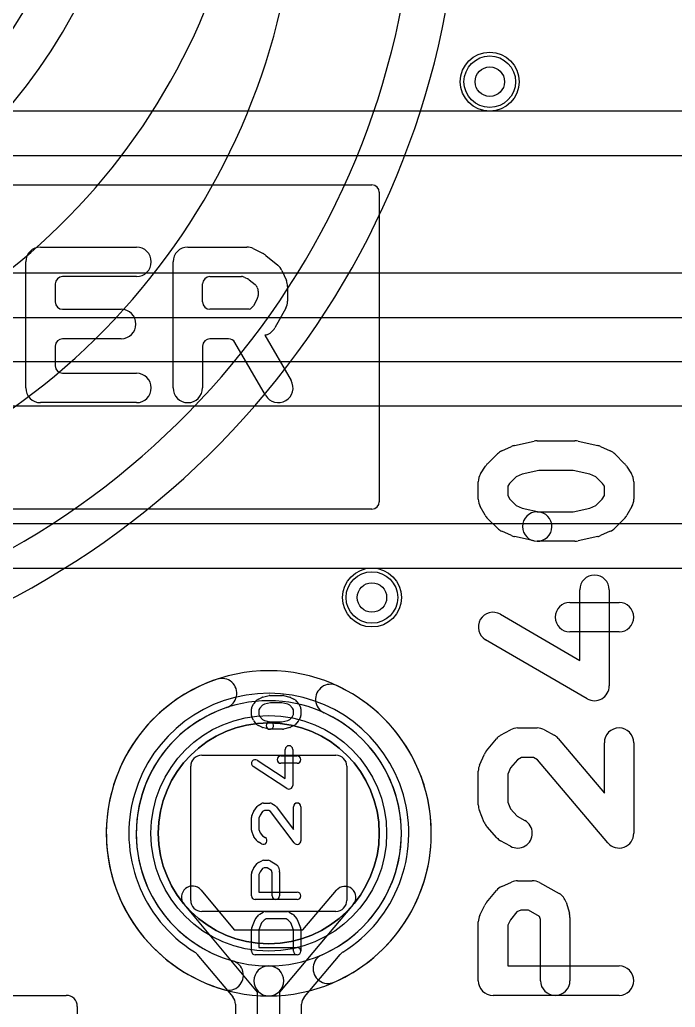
# Model space of a CAD drawing. Extents: x 0 to 57.1, y 0 to 59.8.
# Drawn here: x 32.61 to 37.06, y 13.62 to 20.32 of the extents above; entities that cross this region are included whole.
import ezdxf

# ---------------------------------------------------------------- set-up
doc = ezdxf.new("R2010")
doc.units = 0
for name, color, linetype in [('Hole', 1, 'CONTINUOUS'), ('L1', 3, 'CONTINUOUS'), ('L2', 3, 'CONTINUOUS'), ('L3', 3, 'CONTINUOUS'), ('L4', 3, 'CONTINUOUS'), ('MetalMask-A', 176, 'CONTINUOUS'), ('PartsArea-A', 111, 'CONTINUOUS'), ('PartsSilk-A', 221, 'CONTINUOUS'), ('Resist-A', 2, 'CONTINUOUS'), ('Resist-B', 2, 'CONTINUOUS'), ('Silk-A', 140, 'CONTINUOUS')]:
    doc.layers.add(name, color=color, linetype=linetype)

msp = doc.modelspace()

# ---------------------------------------------------------------- linework, layer by layer
at = {"layer": 'Hole'}
for centre in [(35.8, 19.9), (35, 16.4)]:
    msp.add_circle(centre, 0.1, dxfattribs=at)
at = {"layer": 'L1'}
for p, q in [((45.2, 19.70004), (29.1, 19.70004)), ((29.1, 19.4), (45.2, 19.4)), ((45.2, 18.6), (29.1, 18.6)), ((29.82503, 18.29996), (45.2, 18.29996)), ((51.9, 18.00004), (30.7, 18.00004)), ((30.7, 17.7), (51.9, 17.7)), ((51.9, 16.9), (30.7, 16.9)), ((31.2, 16.59996), (51.9, 16.59996)), ((33.83974, 14.41508), (34.06562, 14.145)), ((34.53211, 14.14419), (34.75891, 14.41348)), ((34.22313, 13.72284), (33.72468, 14.31884)), ((34.87365, 14.31686), (34.37313, 13.72257)), ((34.06562, 14.145), (34.53211, 14.14419)), ((33.81243, 13.98003), (34.05548, 13.68942)), ((34.5413, 13.68933), (34.7847, 13.97832)), ((34.21721, 10.31265), (34.22313, 13.72284)), ((34.37313, 13.72257), (34.36721, 10.31238)), ((34.07295, 13.64117), (34.06731, 10.3967)), ((34.51739, 10.39592), (34.52303, 13.6404))]:
    msp.add_line(p, q, dxfattribs=at)
for centre, radius in [((35.8, 19.9), 0.2), ((35, 16.4), 0.2), ((34.3, 14.8), 0.75)]:
    msp.add_circle(centre, radius, dxfattribs=at)
for centre, radius, start, end in [((34.3, 14.80001), 0.95005, -58.074525, -122.125949), ((33.78221, 14.36696), 0.075, 39.910229, -140.093456), ((34.81628, 14.36517), 0.075, -40.099985, 139.895249), ((33.7549, 13.93191), 0.075, 39.910229, 57.878011), ((34.84206, 13.93001), 0.075, 121.92279, 139.895094), ((33.99795, 13.6413), 0.075, -0.099313, 39.910229), ((34.59803, 13.64027), 0.075, 139.895094, 179.900687), ((34.59866, 13.64102), 0.075, 139.895094, 140.643403)]:
    msp.add_arc(centre, radius, start, end, dxfattribs=at)
at = {"layer": 'L2'}
for centre in [(35.8, 19.9), (35, 16.4)]:
    msp.add_circle(centre, 0.2, dxfattribs=at)
at = {"layer": 'L3'}
for centre in [(35.8, 19.9), (35, 16.4)]:
    msp.add_circle(centre, 0.2, dxfattribs=at)
for centre, radius, start, end in [((29.8, 22.06457), 3.29996, -75.000057, 0), ((29.8, 22.06457), 3.6, -74.999966, 0), ((29.8, 22.06457), 4.4, -74.99991, 0), ((29.9, 21.43715), 4.6, -75.000095, 0), ((29.9, 21.43715), 5.4, -75.000031, 0), ((29.89999, 21.43716), 5.70005, -75.000026, -0.000101)]:
    msp.add_arc(centre, radius, start, end, dxfattribs=at)
at = {"layer": 'L4'}
for centre in [(35.8, 19.9), (35, 16.4)]:
    msp.add_circle(centre, 0.2, dxfattribs=at)
at = {"layer": 'MetalMask-A'}
for p, q in [((33.845, 15.33), (34.755, 15.33)), ((33.77, 14.345), (33.77, 15.255)), ((34.83, 15.255), (34.83, 14.345)), ((34.755, 14.27), (33.845, 14.27))]:
    msp.add_line(p, q, dxfattribs=at)
for centre, start, end in [((33.845, 15.255), 90, 180), ((34.755, 15.255), 0, 90), ((33.845, 14.345), 180, -90), ((34.755, 14.345), -90, 0)]:
    msp.add_arc(centre, 0.075, start, end, dxfattribs=at)
at = {"layer": 'PartsArea-A'}
for start, end in [(90, -90), (-90, 90)]:
    msp.add_arc((34.3, 14.8), 0.75, start, end, dxfattribs=at)
at = {"layer": 'PartsSilk-A'}
for p, q in [((29.3, 19.2), (35, 19.2)), ((35.05, 19.15), (35.05, 17.05)), ((32.75, 18.77778), (33.40185, 18.77778)), ((33.75, 18.77778), (34.15, 18.77778)), ((34.19473, 18.76722), (34.2614, 18.73388)), ((34.27999, 18.72184), (34.36147, 18.65518)), ((32.65, 17.82222), (32.65, 18.67778)), ((33.65, 17.82222), (33.65, 18.67778)), ((33.40185, 18.57778), (32.9, 18.57778)), ((33.9, 18.57778), (34.11458, 18.57778)), ((34.13695, 18.5725), (34.157, 18.56247)), ((34.38953, 18.61839), (34.41916, 18.55172)), ((32.85, 18.52778), (32.85, 18.40556)), ((33.85, 18.40556), (33.85, 18.52778)), ((34.16629, 18.55645), (34.20722, 18.52297)), ((34.22126, 18.50457), (34.22348, 18.49958)), ((34.42778, 18.51111), (34.42778, 18.41111)), ((34.22778, 18.47929), (34.22778, 18.44998)), ((34.22149, 18.42569), (34.1959, 18.37965)), ((34.41519, 18.36254), (34.34111, 18.22921)), ((32.9, 18.35556), (33.29815, 18.35556)), ((34.16495, 18.35556), (33.9, 18.35556)), ((34.16656, 18.35604), (34.16495, 18.35556)), ((34.28243, 18.182), (34.27302, 18.17918)), ((34.27302, 18.17918), (34.45127, 17.87247)), ((32.85, 18.10556), (32.85, 17.97222)), ((33.29815, 18.15556), (32.9, 18.15556)), ((33.85, 18.10556), (33.85, 17.82222)), ((34.02664, 18.15556), (33.9, 18.15556)), ((34.27835, 17.77197), (34.06987, 18.13068)), ((32.9, 17.92222), (33.40185, 17.92222)), ((33.40185, 17.72222), (32.75, 17.72222)), ((35, 17), (29.3, 17)), ((34.19983, 15.6805), (34.22205, 15.7055)), ((34.22956, 15.71125), (34.25178, 15.72236)), ((34.2569, 15.72425), (34.30135, 15.73536)), ((34.31049, 15.68611), (34.27169, 15.67641)), ((34.30741, 15.73611), (34.39259, 15.73611)), ((34.38951, 15.68611), (34.31049, 15.68611)), ((34.42831, 15.67641), (34.38951, 15.68611)), ((34.39865, 15.73536), (34.4431, 15.72425)), ((34.44822, 15.72236), (34.47044, 15.71125)), ((34.47795, 15.7055), (34.50017, 15.6805)), ((34.18241, 15.6), (34.18241, 15.64444)), ((34.1857, 15.65684), (34.19681, 15.67629)), ((34.23894, 15.64923), (34.23241, 15.6378)), ((34.23241, 15.6378), (34.23241, 15.6059)), ((34.25623, 15.66868), (34.23894, 15.64923)), ((34.27169, 15.67641), (34.25623, 15.66868)), ((34.44377, 15.66868), (34.42831, 15.67641)), ((34.46106, 15.64923), (34.44377, 15.66868)), ((34.46759, 15.6378), (34.46106, 15.64923)), ((34.46759, 15.6059), (34.46759, 15.6378)), ((34.50319, 15.67629), (34.5143, 15.65684)), ((34.51759, 15.64444), (34.51759, 15.6)), ((34.19616, 15.5666), (34.18505, 15.58882)), ((34.22205, 15.53617), (34.19983, 15.56117)), ((34.23241, 15.6059), (34.2394, 15.59192)), ((34.2394, 15.59192), (34.25623, 15.57299)), ((34.25623, 15.57299), (34.27169, 15.56526)), ((34.27169, 15.56526), (34.31347, 15.55481)), ((34.30741, 15.55556), (34.38951, 15.55556)), ((34.38951, 15.55556), (34.42831, 15.56526)), ((34.42831, 15.56526), (34.44377, 15.57299)), ((34.44377, 15.57299), (34.4606, 15.59192)), ((34.4606, 15.59192), (34.46759, 15.6059)), ((34.50017, 15.56117), (34.47795, 15.53617)), ((34.51495, 15.58882), (34.50384, 15.5666)), ((34.25178, 15.51931), (34.22956, 15.53042)), ((34.30135, 15.50631), (34.2569, 15.51742)), ((34.39259, 15.50556), (34.30741, 15.50556)), ((34.4431, 15.51742), (34.39865, 15.50631)), ((34.47044, 15.53042), (34.44822, 15.51931)), ((34.41204, 15.17119), (34.41204, 15.36944)), ((34.46204, 15.36944), (34.46204, 15.125)), ((34.22108, 15.29593), (34.41204, 15.17119)), ((34.38148, 15.325), (34.49259, 15.325)), ((34.42337, 15.10407), (34.19374, 15.25407)), ((34.49259, 15.275), (34.38148, 15.275)), ((34.1842, 14.91761), (34.19531, 14.94539)), ((34.1983, 14.95081), (34.22052, 14.98137)), ((34.22749, 14.98787), (34.24971, 15.00176)), ((34.25811, 14.94804), (34.24057, 14.92393)), ((34.27013, 14.95556), (34.25811, 14.94804)), ((34.26296, 15.00556), (34.30741, 15.00556)), ((34.30024, 14.95556), (34.27013, 14.95556)), ((34.31244, 14.94793), (34.30024, 14.95556)), ((34.47261, 14.73497), (34.31244, 14.94793)), ((34.32066, 15.00176), (34.34288, 14.98787)), ((34.34961, 14.9817), (34.46759, 14.82483)), ((34.46759, 14.82483), (34.46759, 14.98056)), ((34.51759, 14.98056), (34.51759, 14.75)), ((34.18241, 14.82222), (34.18241, 14.90833)), ((34.24057, 14.92393), (34.23241, 14.90352)), ((34.23241, 14.90352), (34.23241, 14.82662)), ((34.19503, 14.78313), (34.18392, 14.81368)), ((34.23241, 14.82662), (34.24061, 14.80408)), ((34.22122, 14.74827), (34.199, 14.77605)), ((34.24971, 14.7288), (34.22749, 14.74269)), ((34.24061, 14.80408), (34.2576, 14.78283)), ((34.2576, 14.78283), (34.27621, 14.7712)), ((34.22956, 14.60292), (34.25178, 14.61403)), ((34.26296, 14.61667), (34.2963, 14.61667)), ((34.30955, 14.61287), (34.35399, 14.58509)), ((34.18456, 14.53515), (34.19567, 14.56015)), ((34.1983, 14.5647), (34.22052, 14.59526)), ((34.25737, 14.56093), (34.24029, 14.53743)), ((34.26886, 14.56667), (34.25737, 14.56093)), ((34.28913, 14.56667), (34.26886, 14.56667)), ((34.31913, 14.54792), (34.28913, 14.56667)), ((34.32315, 14.53283), (34.31913, 14.54792)), ((34.3649, 14.57033), (34.37231, 14.54255)), ((34.18241, 14.375), (34.18241, 14.525)), ((34.24029, 14.53743), (34.23241, 14.5197)), ((34.23241, 14.5197), (34.23241, 14.4)), ((34.32315, 14.375), (34.32315, 14.53283)), ((34.37315, 14.53611), (34.37315, 14.375)), ((34.49259, 14.35), (34.20741, 14.35)), ((34.23241, 14.4), (34.49259, 14.4)), ((34.1842, 14.15928), (34.20642, 14.21484)), ((34.21094, 14.22217), (34.23316, 14.24717)), ((34.23861, 14.25176), (34.26083, 14.26564)), ((34.26815, 14.21126), (34.25122, 14.19222)), ((34.28124, 14.21944), (34.26815, 14.21126)), ((34.27407, 14.26944), (34.42593, 14.26944)), ((34.41876, 14.21944), (34.28124, 14.21944)), ((34.43185, 14.21126), (34.41876, 14.21944)), ((34.44878, 14.19222), (34.43185, 14.21126)), ((34.43917, 14.26564), (34.46139, 14.25176)), ((34.46684, 14.24717), (34.48906, 14.22217)), ((34.49358, 14.21484), (34.5158, 14.15928)), ((34.18241, 14), (34.18241, 14.15)), ((34.25122, 14.19222), (34.23241, 14.14519)), ((34.23241, 14.14519), (34.23241, 14.025)), ((34.46759, 14.14519), (34.44878, 14.19222)), ((34.46759, 14), (34.46759, 14.14519)), ((34.51759, 14.15), (34.51759, 14)), ((34.23241, 14.025), (34.49259, 14.025)), ((34.49259, 13.975), (34.20741, 13.975)), ((29.84911, 13.7), (32.925, 13.7)), ((33, 13.625), (33, 6.875))]:
    msp.add_line(p, q, dxfattribs=at)
for centre, radius, start, end in [((35, 19.15), 0.05, 0, 90), ((32.75, 18.67778), 0.1, 90, 180), ((33.40185, 18.67778), 0.1, -90, 90), ((33.75, 18.67778), 0.1, 90, 180), ((34.15, 18.67778), 0.1, 63.429824, 90), ((34.21667, 18.64444), 0.1, 50.713818, 63.429824), ((34.29815, 18.57778), 0.1, 23.960744, 50.713818), ((32.9, 18.52778), 0.05, 90, 180), ((33.9, 18.52778), 0.05, 90, 180), ((34.11458, 18.52778), 0.05, 63.4247, 90), ((34.13463, 18.51775), 0.05, 50.713818, 63.425793), ((34.17556, 18.48427), 0.05, 23.950855, 50.719928), ((34.17778, 18.47928), 0.05, 0.011459, 23.948002), ((34.32778, 18.51111), 0.1, 0, 23.960744), ((34.17778, 18.44998), 0.05, -29.061281, 0), ((32.9, 18.40556), 0.05, 180, -90), ((33.9, 18.40556), 0.05, 180, -90), ((34.1522, 18.40394), 0.05, -73.31173, -29.061465), ((34.32778, 18.41111), 0.1, -29.059056, 0), ((33.29815, 18.25556), 0.1, -90, 90), ((34.2537, 18.27778), 0.1, -73.302951, -29.059056), ((32.9, 18.10556), 0.05, 90, 180), ((33.9, 18.10556), 0.05, 90, 180), ((34.02664, 18.10556), 0.05, 30.164874, 90), ((32.9, 17.97222), 0.05, 180, -90), ((33.40185, 17.82222), 0.1, -90, 90), ((34.36481, 17.82222), 0.1, -149.835119, 30.164881), ((32.75, 17.82222), 0.1, 180, -90), ((33.75, 17.82222), 0.1, 180, 0), ((35, 17.05), 0.05, -90, 0), ((34.3, 14.8), 1.1032, 108.555827, -105.870704), ((33.98126, 15.74953), 0.1016, -71.44557, 108.555968), ((34.71919, 15.70966), 0.1016, 65.258734, -114.74122), ((34.3, 14.8), 1.1032, -66.330654, 65.258775), ((34.21852, 15.66389), 0.025, 138.372169, 150.266489), ((34.24074, 15.68889), 0.025, 116.565051, 138.37217), ((34.26296, 15.7), 0.025, 104.030684, 116.565051), ((34.30741, 15.71111), 0.025, 90, 104.030684), ((34.39259, 15.71111), 0.025, 75.969316, 90), ((34.43704, 15.7), 0.025, 63.434949, 75.969316), ((34.45926, 15.68889), 0.025, 41.627831, 63.434949), ((34.48148, 15.66389), 0.025, 29.733511, 41.62783), ((34.3, 14.8), 0.9, 108.555968, -105.870716), ((34.20741, 15.64444), 0.025, 150.266489, 180), ((34.49259, 15.64444), 0.025, 0, 29.733511), ((34.3, 14.8), 0.9, -66.330595, 65.258785), ((34.20741, 15.6), 0.025, 180, -153.434949), ((34.21852, 15.57778), 0.025, -153.434949, -138.37217), ((34.30741, 15.53056), 0.025, 90, -90), ((34.30741, 15.53056), 0.025, -104.030684, 75.96679), ((34.48148, 15.57778), 0.025, -41.627831, -26.565051), ((34.49259, 15.6), 0.025, -26.565051, 0), ((34.24074, 15.55278), 0.025, -138.372169, -116.565051), ((34.26296, 15.54167), 0.025, -116.565051, -104.030684), ((34.39259, 15.53056), 0.025, -90, -75.969316), ((34.43704, 15.54167), 0.025, -75.969316, -63.434949), ((34.45926, 15.55278), 0.025, -63.434949, -41.62783), ((34.43704, 15.36944), 0.025, 0, 180), ((34.20741, 15.275), 0.025, 56.850263, -123.153564), ((34.38148, 15.3), 0.025, 90, -90), ((34.49259, 15.3), 0.025, -90, 90), ((34.43704, 15.125), 0.025, -123.149737, 0), ((34.21852, 14.93611), 0.025, 143.982737, 158.202147), ((34.24074, 14.96667), 0.025, 122.005383, 143.979316), ((34.26296, 14.98056), 0.025, 90, 122.010019), ((34.30741, 14.98056), 0.025, 57.994617, 90), ((34.32963, 14.96667), 0.025, 36.952397, 57.989981), ((34.49259, 14.98056), 0.025, 0, 180), ((34.20741, 14.90833), 0.025, 158.207103, 180), ((34.20741, 14.82222), 0.025, 180, -160.015388), ((34.21852, 14.79167), 0.025, -160.02081, -141.345223), ((34.24074, 14.76389), 0.025, -141.333033, -122.010019), ((34.26296, 14.75), 0.025, -122.005383, 57.989981), ((34.49259, 14.75), 0.025, -143.047603, 0), ((34.26296, 14.59167), 0.025, 90, 116.565051), ((34.2963, 14.59167), 0.025, 57.994617, 90), ((34.21852, 14.55), 0.025, 143.982737, 156.039637), ((34.24074, 14.58056), 0.025, 116.565051, 143.979316), ((34.34074, 14.56389), 0.025, 14.925513, 57.989981), ((34.34815, 14.53611), 0.025, 0, 14.935268), ((34.20741, 14.525), 0.025, 156.049145, 180), ((34.20741, 14.375), 0.025, 180, -90), ((34.34815, 14.375), 0.025, 180, 0), ((34.49259, 14.375), 0.025, -90, 90), ((34.22963, 14.20556), 0.025, 138.372169, 158.202147), ((34.25185, 14.23056), 0.025, 121.985944, 138.369306), ((34.27407, 14.24444), 0.025, 90, 121.991474), ((34.42593, 14.24444), 0.025, 58.014056, 90), ((34.44815, 14.23056), 0.025, 41.627831, 58.008526), ((34.47037, 14.20556), 0.025, 21.792897, 41.630694), ((34.20741, 14.15), 0.025, 158.207103, 180), ((34.49259, 14.15), 0.025, 0, 21.797853), ((34.49259, 14), 0.025, -90, 90), ((34.20741, 14), 0.025, 180, -90), ((34.49259, 14), 0.025, 180, 0), ((34.7021, 13.88265), 0.1016, 113.66877, -66.330595), ((34.0261, 13.83658), 0.1016, -105.873359, 74.129016), ((32.925, 13.625), 0.075, 0, 90)]:
    msp.add_arc(centre, radius, start, end, dxfattribs=at)
at = {"layer": 'Resist-A'}
for centre, radius in [((35.8, 19.9), 0.175), ((35, 16.4), 0.175), ((34.3, 14.8), 0.8)]:
    msp.add_circle(centre, radius, dxfattribs=at)
at = {"layer": 'Resist-B'}
for centre in [(35.8, 19.9), (35, 16.4)]:
    msp.add_circle(centre, 0.175, dxfattribs=at)
at = {"layer": 'Silk-A'}
for p, q in [((29.3, 19.2), (35, 19.2)), ((35.05, 19.15), (35.05, 17.05)), ((32.75, 18.77778), (33.40185, 18.77778)), ((33.75, 18.77778), (34.15, 18.77778)), ((34.19473, 18.76722), (34.2614, 18.73388)), ((34.27999, 18.72184), (34.36147, 18.65518)), ((32.65, 17.82222), (32.65, 18.67778)), ((33.65, 17.82222), (33.65, 18.67778)), ((33.40185, 18.57778), (32.9, 18.57778)), ((33.9, 18.57778), (34.11458, 18.57778)), ((34.13695, 18.5725), (34.157, 18.56247)), ((34.38953, 18.61839), (34.41916, 18.55172)), ((32.85, 18.52778), (32.85, 18.40556)), ((33.85, 18.40556), (33.85, 18.52778)), ((34.16629, 18.55645), (34.20722, 18.52297)), ((34.22126, 18.50457), (34.22348, 18.49958)), ((34.42778, 18.51111), (34.42778, 18.41111)), ((34.22778, 18.47929), (34.22778, 18.44998)), ((34.22149, 18.42569), (34.1959, 18.37965)), ((34.41519, 18.36254), (34.34111, 18.22921)), ((32.9, 18.35556), (33.29815, 18.35556)), ((34.16495, 18.35556), (33.9, 18.35556)), ((34.16656, 18.35604), (34.16495, 18.35556)), ((34.28243, 18.182), (34.27302, 18.17918)), ((34.27302, 18.17918), (34.45127, 17.87247)), ((32.85, 18.10556), (32.85, 17.97222)), ((33.29815, 18.15556), (32.9, 18.15556)), ((33.85, 18.10556), (33.85, 17.82222)), ((34.02664, 18.15556), (33.9, 18.15556)), ((34.27835, 17.77197), (34.06987, 18.13068)), ((32.9, 17.92222), (33.40185, 17.92222)), ((33.40185, 17.72222), (32.75, 17.72222)), ((35.88161, 17.39508), (35.94828, 17.42471)), ((35.9672, 17.43095), (36.10053, 17.46058)), ((36.12222, 17.46296), (36.37778, 17.46296)), ((36.39947, 17.46058), (36.5328, 17.43095)), ((36.55172, 17.42471), (36.61839, 17.39508)), ((35.78485, 17.30775), (35.85151, 17.37441)), ((36.64849, 17.37441), (36.71515, 17.30775)), ((35.73811, 17.23927), (35.77145, 17.29112)), ((36.72855, 17.29112), (36.76189, 17.23927)), ((36.02036, 17.23788), (35.9798, 17.21986)), ((36.1332, 17.26296), (36.02036, 17.23788)), ((36.3668, 17.26296), (36.1332, 17.26296)), ((36.47964, 17.23788), (36.3668, 17.26296)), ((36.5202, 17.21986), (36.47964, 17.23788)), ((35.72222, 17.06667), (35.72222, 17.18519)), ((35.93386, 17.17392), (35.92222, 17.15581)), ((35.92222, 17.15581), (35.92222, 17.09287)), ((35.9798, 17.21986), (35.93386, 17.17392)), ((36.56614, 17.17392), (36.5202, 17.21986)), ((36.57778, 17.15581), (36.56614, 17.17392)), ((36.57778, 17.09287), (36.57778, 17.15581)), ((36.77778, 17.18519), (36.77778, 17.06667)), ((35.92222, 17.09287), (35.93598, 17.06841)), ((36.56402, 17.06841), (36.57778, 17.09287)), ((35.93598, 17.06841), (35.9798, 17.02458)), ((35.9798, 17.02458), (36.02036, 17.00656)), ((36.47964, 17.00656), (36.5202, 17.02458)), ((36.5202, 17.02458), (36.56402, 17.06841)), ((35, 17), (29.3, 17)), ((35.76841, 16.95838), (35.73507, 17.01764)), ((36.02036, 17.00656), (36.14391, 16.9791)), ((36.12222, 16.98148), (36.3668, 16.98148)), ((36.3668, 16.98148), (36.47964, 17.00656)), ((36.76493, 17.01764), (36.73159, 16.95838)), ((35.8515, 16.87003), (35.78484, 16.9367)), ((36.71516, 16.9367), (36.6485, 16.87003)), ((35.94828, 16.81973), (35.88161, 16.84936)), ((36.61839, 16.84936), (36.55172, 16.81973)), ((36.10053, 16.78386), (35.9672, 16.81349)), ((36.37778, 16.78148), (36.12222, 16.78148)), ((36.5328, 16.81349), (36.39947, 16.78386)), ((36.41111, 15.9737), (36.41111, 16.45185)), ((36.61111, 16.45185), (36.61111, 15.8)), ((36.34444, 16.36667), (36.67778, 16.36667)), ((35.87243, 16.28648), (36.41111, 15.9737)), ((36.67778, 16.16667), (36.34444, 16.16667)), ((36.4609, 15.71352), (35.77201, 16.11352)), ((35.87366, 15.4652), (35.94033, 15.50223)), ((35.98889, 15.51481), (36.12222, 15.51481)), ((36.17078, 15.50223), (36.23745, 15.4652)), ((35.77816, 15.35962), (35.84482, 15.4411)), ((36.26523, 15.44237), (36.57778, 15.07299)), ((36.57778, 15.07299), (36.57778, 15.41481)), ((36.77778, 15.41481), (36.77778, 14.8)), ((35.73103, 15.26326), (35.76437, 15.33734)), ((35.9875, 15.29965), (35.94133, 15.24321)), ((36.0148, 15.31481), (35.9875, 15.29965)), ((36.09631, 15.31481), (36.0148, 15.31481)), ((36.12436, 15.29923), (36.09631, 15.31481)), ((36.60144, 14.73541), (36.12436, 15.29923)), ((35.72222, 14.99259), (35.72222, 15.22222)), ((35.94133, 15.24321), (35.92222, 15.20075)), ((35.92222, 15.20075), (35.92222, 15.01226)), ((35.92222, 15.01226), (35.94153, 14.96508)), ((35.76301, 14.87324), (35.72967, 14.95472)), ((35.94153, 14.96508), (35.98538, 14.91635)), ((35.98538, 14.91635), (36.03746, 14.88742)), ((35.84789, 14.77015), (35.78123, 14.84422)), ((35.94032, 14.71258), (35.87365, 14.74962)), ((35.98889, 14.47778), (36.08889, 14.47778)), ((35.77816, 14.32999), (35.84482, 14.41147)), ((35.88161, 14.43953), (35.94828, 14.46916)), ((36.13746, 14.46519), (36.27079, 14.39111)), ((35.73278, 14.24473), (35.76612, 14.3114)), ((36.01011, 14.27778), (35.98456, 14.26643)), ((36.06298, 14.27778), (36.01011, 14.27778)), ((36.13812, 14.23603), (36.06298, 14.27778)), ((36.318, 14.33243), (36.34022, 14.25836)), ((35.94002, 14.21198), (35.92222, 14.17639)), ((35.98456, 14.26643), (35.94002, 14.21198)), ((36.14444, 14.21495), (36.13812, 14.23603)), ((36.14444, 13.8), (36.14444, 14.21495)), ((36.34444, 14.22963), (36.34444, 13.8)), ((35.72222, 13.8), (35.72222, 14.2)), ((35.92222, 14.17639), (35.92222, 13.9)), ((35.92222, 13.9), (36.67778, 13.9)), ((28.075, 13.7), (32.925, 13.7)), ((36.67778, 13.7), (35.82222, 13.7)), ((33, 13.625), (33, 7.7681))]:
    msp.add_line(p, q, dxfattribs=at)
for centre, radius, start, end in [((35, 19.15), 0.05, 0, 90), ((32.75, 18.67778), 0.1, 90, 180), ((33.40185, 18.67778), 0.1, -90, 90), ((33.75, 18.67778), 0.1, 90, 180), ((34.15, 18.67778), 0.1, 63.429824, 90), ((34.21667, 18.64444), 0.1, 50.713818, 63.429824), ((34.29815, 18.57778), 0.1, 23.960744, 50.713818), ((32.9, 18.52778), 0.05, 90, 180), ((33.9, 18.52778), 0.05, 90, 180), ((34.11458, 18.52778), 0.05, 63.4247, 90), ((34.13463, 18.51775), 0.05, 50.713818, 63.425793), ((34.17556, 18.48427), 0.05, 23.950855, 50.719928), ((34.17778, 18.47928), 0.05, 0.011459, 23.948002), ((34.32778, 18.51111), 0.1, 0, 23.960744), ((34.17778, 18.44998), 0.05, -29.061281, 0), ((32.9, 18.40556), 0.05, 180, -90), ((33.9, 18.40556), 0.05, 180, -90), ((34.1522, 18.40394), 0.05, -73.31173, -29.061465), ((34.32778, 18.41111), 0.1, -29.059056, 0), ((33.29815, 18.25556), 0.1, -90, 90), ((34.2537, 18.27778), 0.1, -73.302951, -29.059056), ((32.9, 18.10556), 0.05, 90, 180), ((33.9, 18.10556), 0.05, 90, 180), ((34.02664, 18.10556), 0.05, 30.164874, 90), ((32.9, 17.97222), 0.05, 180, -90), ((33.40185, 17.82222), 0.1, -90, 90), ((34.36481, 17.82222), 0.1, -149.835119, 30.164881), ((32.75, 17.82222), 0.1, 180, -90), ((33.75, 17.82222), 0.1, 180, 0), ((35.98889, 17.33333), 0.1, 102.526943, 113.960744), ((36.12222, 17.36296), 0.1, 90, 102.526943), ((36.37778, 17.36296), 0.1, 77.473057, 90), ((36.51111, 17.33333), 0.1, 66.039256, 77.473057), ((35.92222, 17.3037), 0.1, 113.960744, 135), ((36.57778, 17.3037), 0.1, 45, 66.039256), ((35.85556, 17.23704), 0.1, 135, 147.260298), ((36.64444, 17.23704), 0.1, 32.739702, 45), ((35.82222, 17.18519), 0.1, 147.260298, 180), ((36.67778, 17.18519), 0.1, 0, 32.739702), ((35, 17.05), 0.05, -90, 0), ((35.82222, 17.06667), 0.1, 180, -150.638189), ((36.67778, 17.06667), 0.1, -29.361811, 0), ((35.85556, 17.00741), 0.1, -150.638189, -135.004051), ((36.12222, 16.88148), 0.1, 90, -90), ((36.12222, 16.88148), 0.1, -102.526943, 77.470737), ((36.64444, 17.00741), 0.1, -44.995949, -29.361811), ((35.92222, 16.94074), 0.1, -135.004051, -113.960744), ((35.98889, 16.91111), 0.1, -113.960744, -102.526943), ((36.51111, 16.91111), 0.1, -77.473057, -66.039256), ((36.57778, 16.94074), 0.1, -66.039256, -44.995949), ((36.37778, 16.88148), 0.1, -90, -77.473057), ((36.51111, 16.45185), 0.1, 0, 180), ((36.34444, 16.26667), 0.1, 90, -90), ((36.67778, 16.26667), 0.1, -90, 90), ((35.82222, 16.2), 0.1, 59.860692, -120.141345), ((34.3, 14.8), 1.1032, 90, -90), ((34.3, 14.8), 1.1032, -90, 90), ((36.51111, 15.8), 0.1, -120.139308, 0), ((34.3, 14.8), 0.9, 90, -90), ((34.3, 14.8), 0.9, -90, 90), ((35.98889, 15.41481), 0.1, 90, 119.048766), ((36.12222, 15.41481), 0.1, 60.948735, 90), ((36.67778, 15.41481), 0.1, 0, 180), ((35.92222, 15.37778), 0.1, 119.051265, 140.712891), ((36.18889, 15.37778), 0.1, 40.234003, 60.951234), ((35.85556, 15.2963), 0.1, 140.713818, 155.769682), ((35.82222, 15.22222), 0.1, 155.769903, 180), ((35.82222, 14.99259), 0.1, 180, -157.746596), ((35.98889, 14.8), 0.1, -119.056274, 60.944666), ((35.85556, 14.91111), 0.1, -157.746396, -138.01407), ((35.92222, 14.83704), 0.1, -138.015769, -119.055334), ((36.67778, 14.8), 0.1, -139.765997, 0), ((35.98889, 14.37778), 0.1, 90, 113.961692), ((36.08889, 14.37778), 0.1, 60.940944, 90), ((35.92222, 14.34815), 0.1, 113.960744, 140.712891), ((36.22222, 14.3037), 0.1, 16.697049, 60.942842), ((35.85556, 14.26667), 0.1, 140.713818, 153.431511), ((35.82222, 14.2), 0.1, 153.429824, 180), ((36.24444, 14.22963), 0.1, 0, 16.698535), ((34.3, 13.7984), 0.1016, 90, -90), ((34.3, 13.7984), 0.1016, -90, 90), ((36.67778, 13.8), 0.1, -90, 90), ((35.82222, 13.8), 0.1, 180, -90), ((36.24444, 13.8), 0.1, 180, 0), ((32.925, 13.625), 0.075, 0, 90)]:
    msp.add_arc(centre, radius, start, end, dxfattribs=at)

doc.saveas('drawing.dxf')
